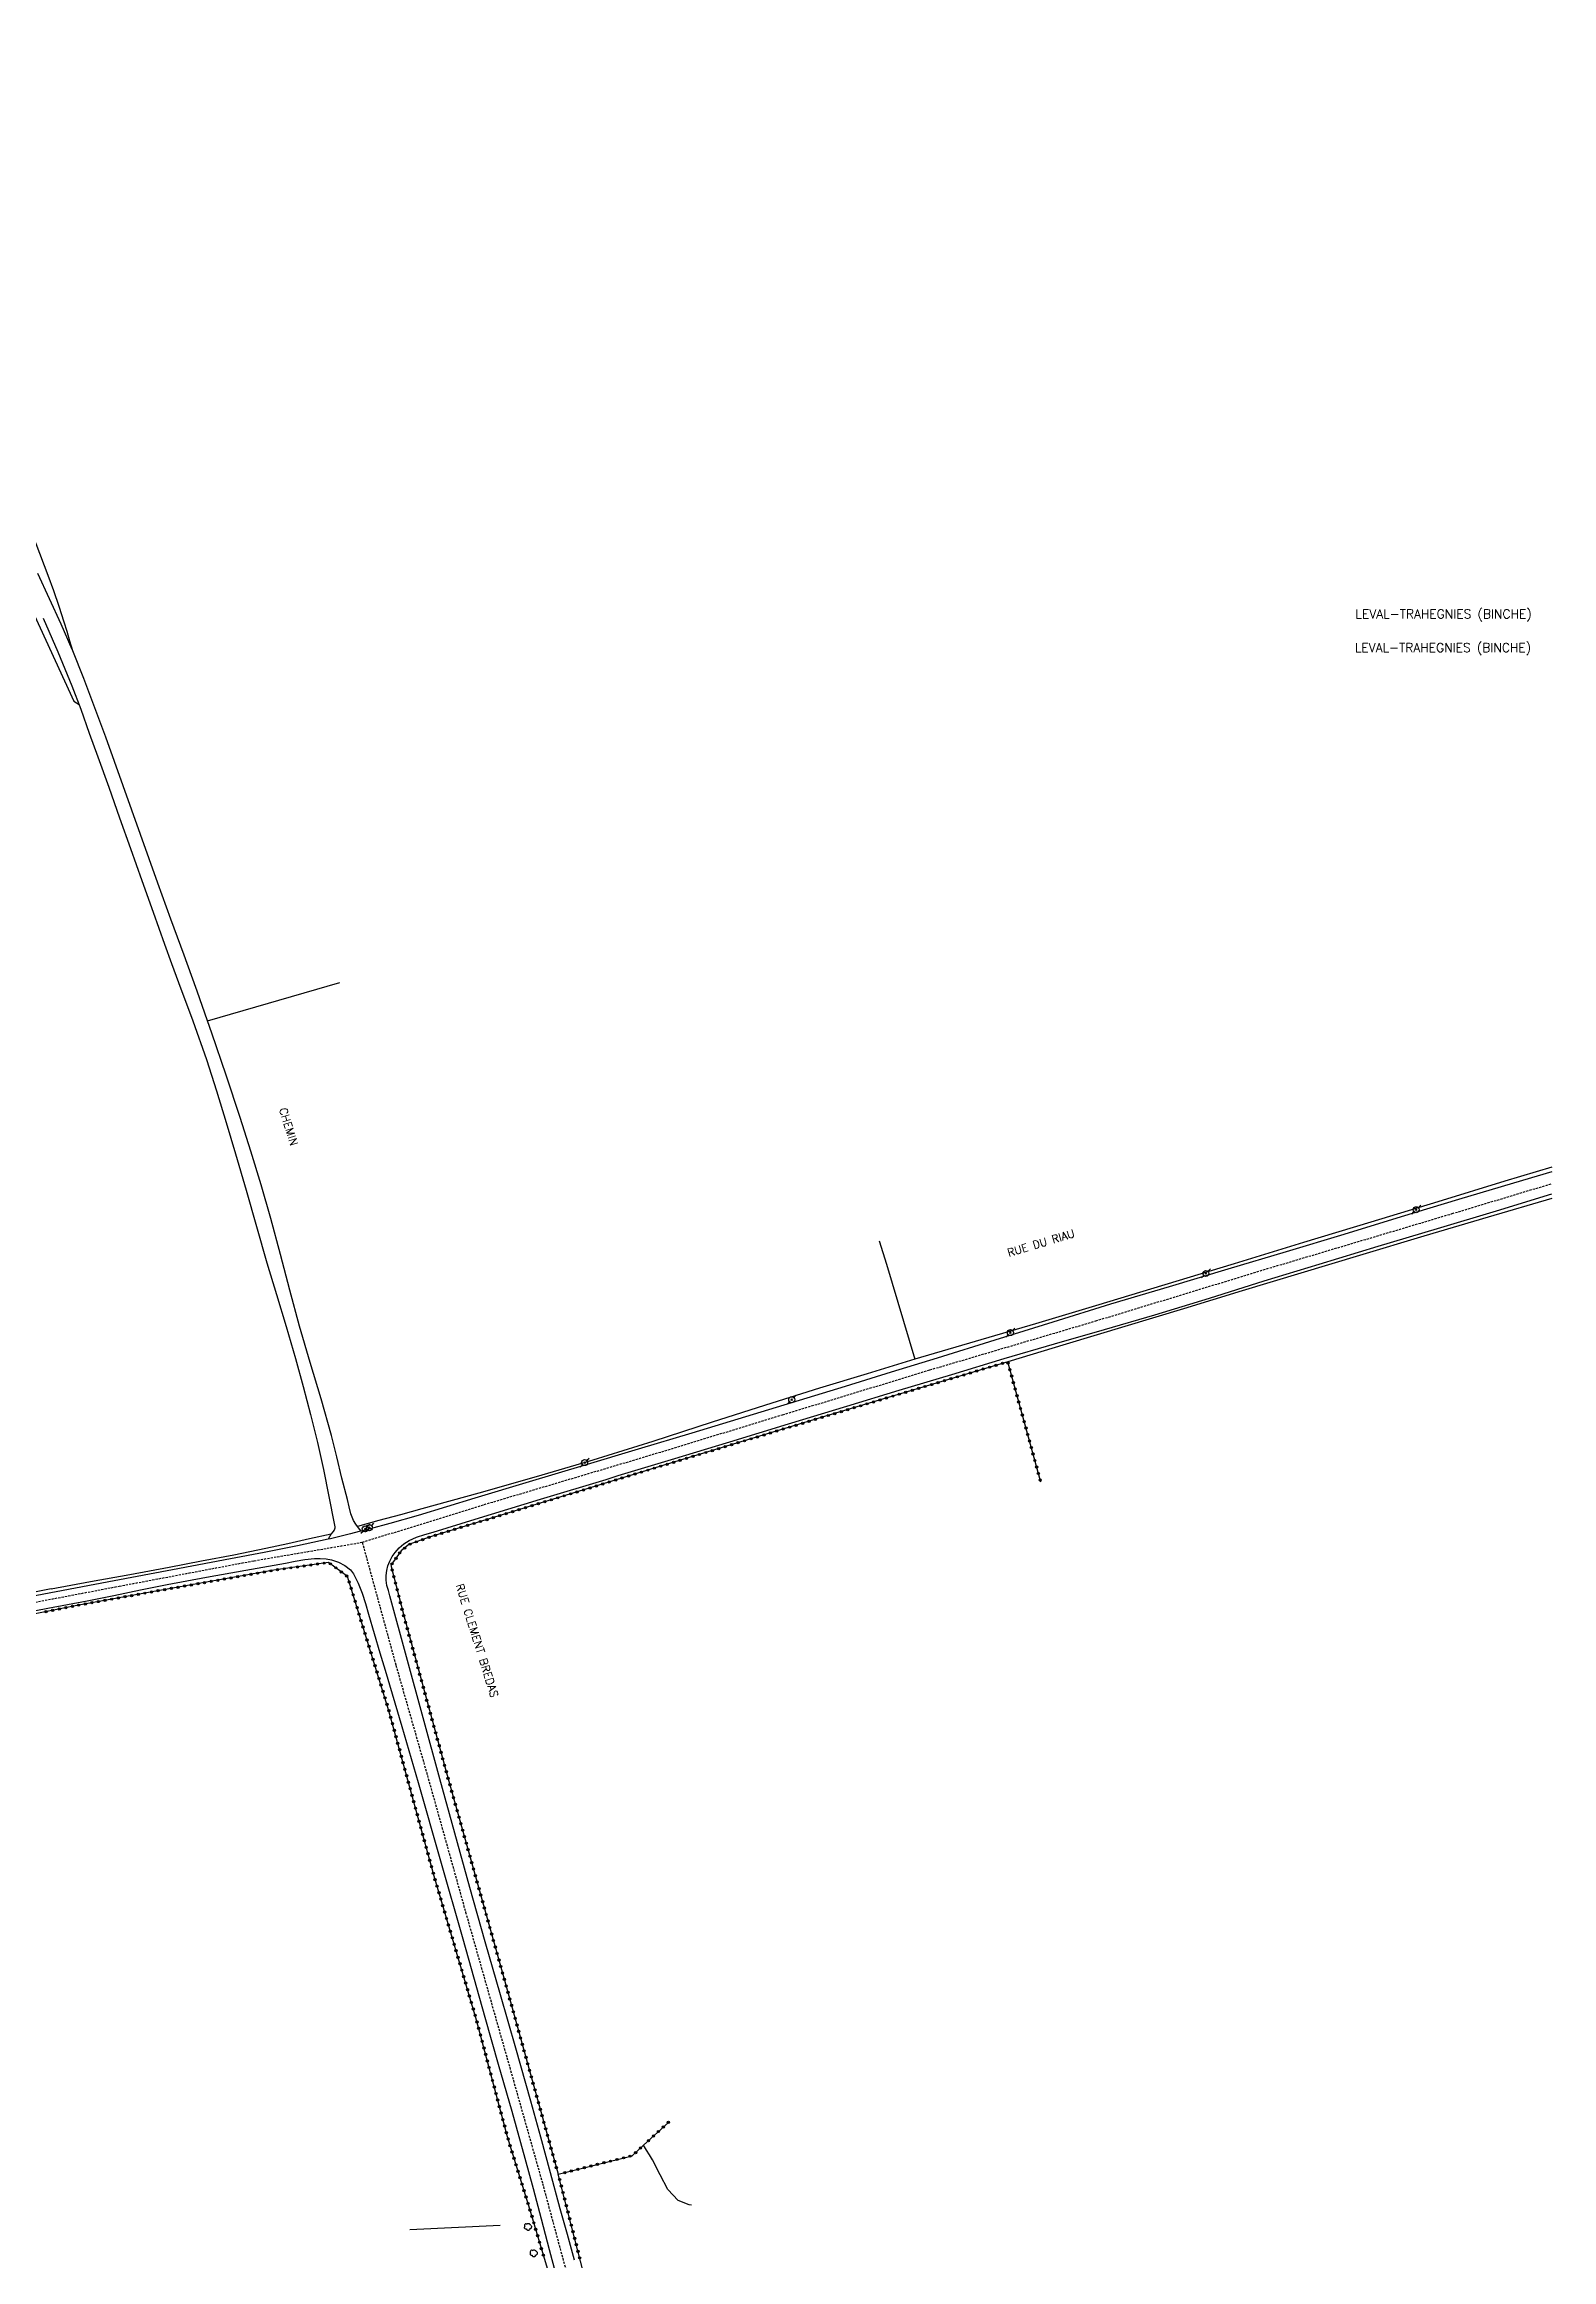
# Model space of a CAD drawing. Header units: millimetres. Extents: x 138000 to 139001, y 123000 to 124000.
# Drawn here: x 138664.3 to 139000, y 123387.4 to 123880.6 of the extents above; entities that cross this region are included whole.
import ezdxf
from ezdxf.enums import TextEntityAlignment as Align

# ---------------------------------------------------------------- set-up
doc = ezdxf.new("R2010")
doc.units = ezdxf.units.MM
doc.linetypes.add('DASHED', pattern=[0.75, 0.5, -0.25])
doc.layers.get('0').update_dxf_attribs({"linetype": 'CONTINUOUS'})
for name, color, linetype in [('W0001', 6, 'DASHED'), ('W0008', 7, 'CONTINUOUS'), ('W0071', 7, 'CONTINUOUS'), ('W0211', 2, 'CONTINUOUS'), ('W0214', 2, 'CONTINUOUS'), ('W0300', 7, 'CONTINUOUS'), ('W0323', 7, 'CONTINUOUS'), ('W0330', 7, 'CONTINUOUS'), ('W0473', 7, 'CONTINUOUS'), ('W0980', 7, 'CONTINUOUS'), ('W0989', 7, 'CONTINUOUS')]:
    doc.layers.add(name, color=color, linetype=linetype)
doc.styles.get("Standard").update_dxf_attribs({"font": 'romans.shx', "width": 0.85})

# ---------------------------------------------------------------- blocks, each defined once
blk = doc.blocks.new('T300')
for p, q in [((-0.8, 0.51), (-0.86, 0.34)), ((-0.86, 0.34), (-0.86, 0.17)), ((-0.86, 0.17), (-0.74, 0.06)), ((-0.69, 0.63), (-0.8, 0.51)), ((-0.8, -0.06), (-0.74, 0.06)), ((-0.74, 0.06), (-0.69, 0.11)), ((-0.57, 0.69), (-0.69, 0.63)), ((-0.46, 0.69), (-0.57, 0.69)), ((-0.29, 0.63), (-0.46, 0.69)), ((-0.29, 0.63), (-0.17, 0.74)), ((-0.23, 0.57), (-0.29, 0.63)), ((-0.17, 0.74), (-0.06, 0.8)), ((-0.06, 0.8), (0.06, 0.8)), ((0.06, 0.8), (0.23, 0.74)), ((0.23, 0.74), (0.34, 0.63)), ((0.34, 0.63), (0.4, 0.51)), ((0.46, 0.46), (0.34, 0.46)), ((0.4, 0.51), (0.4, 0.46)), ((0.57, 0.4), (0.46, 0.46)), ((0.57, 0.4), (0.69, 0.29)), ((0.69, 0.29), (0.74, 0.17)), ((0.74, 0.06), (0.69, -0.17)), ((0.74, 0.17), (0.74, 0.06)), ((-0.8, -0.17), (-0.8, -0.06)), ((-0.8, -0.23), (-0.8, -0.17)), ((-0.74, -0.34), (-0.8, -0.23)), ((-0.69, -0.4), (-0.74, -0.34)), ((-0.51, -0.46), (-0.69, -0.4)), ((-0.4, -0.46), (-0.51, -0.46)), ((-0.4, -0.46), (-0.34, -0.46)), ((-0.34, -0.46), (-0.34, -0.4)), ((-0.34, -0.51), (-0.34, -0.46)), ((-0.29, -0.63), (-0.34, -0.51)), ((-0.17, -0.74), (-0.29, -0.63)), ((-0.06, -0.8), (-0.17, -0.74)), ((0.06, -0.8), (-0.06, -0.8)), ((0.17, -0.74), (0.06, -0.8)), ((0.23, -0.69), (0.17, -0.74)), ((0.29, -0.46), (0.23, -0.46)), ((0.29, -0.63), (0.23, -0.69)), ((0.46, -0.4), (0.29, -0.46)), ((0.34, -0.51), (0.29, -0.63)), ((0.34, -0.51), (0.34, -0.46)), ((0.57, -0.34), (0.46, -0.4)), ((0.63, -0.29), (0.57, -0.34)), ((0.69, -0.17), (0.63, -0.29))]:
    blk.add_line(p, q)
blk = doc.blocks.new('T473')
for p, q in [((-0.166667, 0.166667), (0.166667, -0.166667)), ((-0.166667, -0.166667), (0.166667, 0.166667)), ((0.500001, 0.500001), (1.000002, 1.000002)), ((-1.000002, -1.000002), (-0.500001, -0.500001))]:
    blk.add_line(p, q)
blk.add_ellipse((0, 0), major_axis=(0.471405, 0.471405), ratio=1, start_param=5.4977871438, end_param=11.780972451)
blk = doc.blocks.new('t323o')
at = {"color": 0, "linetype": 'Continuous'}
for radius in [0.25, 0.15]:
    blk.add_circle((0, 0), radius, dxfattribs=at)

msp = doc.modelspace()

# ---------------------------------------------------------------- linework, layer by layer
at = {"layer": 'W0001'}
for points in [[(138735.09, 123547.13), (138762.24, 123555.53), (138798.21, 123566.21), (138828.7, 123575.51), (138861.52, 123585.51), (138898.44, 123596.41), (138937.99, 123608.44), (138977.83, 123620.3), (139000, 123626.98)], [(138159.38, 123389.87), (138180.42, 123394.11), (138200.12, 123401.12), (138231.18, 123413.59), (138262.43, 123426.21), (138284.16, 123435.36), (138307.22, 123444.74), (138331.28, 123454.65), (138352.76, 123464.01), (138374.19, 123473.4), (138385.49, 123477.49), (138404.93, 123481.99), (138428.95, 123486.46), (138460.41, 123492), (138492.98, 123498.88), (138525.57, 123505.53), (138555.54, 123511.63), (138588.19, 123518.38), (138620.51, 123525.27), (138649.71, 123531.42), (138680.95, 123537.36), (138711, 123543.03), (138735.09, 123547.13)], [(138735.09, 123547.13), (138742.59, 123519.75), (138750.21, 123493.07), (138758.11, 123464.79), (138767.31, 123432.41), (138775.24, 123404.4), (138781.5, 123381.2), (138784.67, 123362.48), (138786.84, 123335.06), (138789.32, 123298.07), (138791.79, 123266.09), (138794.39, 123242.22), (138799.95, 123224.46), (138812.7, 123207.92), (138830.15, 123190.45)]]:
    msp.add_lwpolyline(points, dxfattribs=at)
at = {"layer": 'W0008'}
for points in [[(139000, 123629.6), (138993.5, 123627.67), (138979.27, 123623.43), (138966.47, 123619.56), (138953.69, 123615.68), (138940.89, 123611.82), (138927.84, 123607.92), (138914.79, 123604.03), (138901.74, 123600.11), (138888.87, 123596.15), (138876.01, 123592.14), (138863.14, 123588.15), (138852.89, 123584.98), (138842.64, 123581.82), (138832.39, 123578.67), (138820.45, 123575.04), (138808.51, 123571.44), (138796.57, 123567.84), (138784.43, 123564.2), (138772.3, 123560.57), (138760.16, 123556.95), (138753.85, 123555.04), (138747.55, 123553.12), (138741.22, 123551.3), (138736.84, 123550.12), (138734.88, 123549.62), (138734.43, 123549.51), (138732.45, 123548.99), (138728.04, 123547.92), (138727.52, 123547.81), (138720.65, 123546.32), (138713.22, 123544.88), (138705.78, 123543.47), (138692.82, 123540.97), (138679.86, 123538.53), (138666.89, 123536.09)], [(138760.23, 123552.31), (138774.81, 123556.73), (138789.38, 123561.14), (138792.1, 123561.97), (138803.96, 123565.56), (138816.97, 123569.51), (138829.99, 123573.47), (138843, 123577.42), (138854.69, 123580.97), (138866.38, 123584.52), (138878.08, 123588.03), (138889.25, 123591.28), (138900.42, 123594.49), (138911.58, 123597.76), (138923.8, 123601.5), (138935.99, 123605.31), (138948.19, 123609.08), (138961.35, 123613.05), (138974.53, 123616.97), (138987.7, 123620.92), (139000, 123624.67)], [(138782.39, 123387.31), (138780.78, 123393.03), (138779.16, 123398.75), (138777, 123406.73), (138774.83, 123414.71), (138772.63, 123422.68), (138769.27, 123434.52), (138765.85, 123446.35), (138762.46, 123458.18), (138759.08, 123470.27), (138755.72, 123482.37), (138752.38, 123494.48), (138748.65, 123508.05), (138744.94, 123521.63), (138741.23, 123535.21), (138740.9, 123536.37), (138740.56, 123537.54), (138740.39, 123538.71), (138740.4, 123539.77), (138740.55, 123540.83), (138740.8, 123541.86), (138741.21, 123542.92), (138741.75, 123543.94), (138742.39, 123544.88), (138743.31, 123545.88), (138744.38, 123546.77), (138745.52, 123547.53), (138747.2, 123548.3), (138749.03, 123548.84), (138750.85, 123549.37), (138753.97, 123550.38), (138757.1, 123551.35), (138760.23, 123552.31)], [(138673.84, 123534.09), (138679.77, 123535.3), (138685.7, 123536.51), (138691.63, 123537.7), (138700.4, 123539.34), (138709.19, 123540.92), (138717.98, 123542.51), (138720.13, 123542.91), (138722.29, 123543.31), (138724.45, 123543.51), (138725.74, 123543.52), (138727.03, 123543.46), (138728.27, 123543.25), (138729.78, 123542.73), (138731.22, 123541.98), (138732.44, 123541), (138733.11, 123540.1), (138733.67, 123539.08), (138734.18, 123538.04), (138735.09, 123535.8), (138735.79, 123533.47), (138736.49, 123531.14)], [(138656.31, 123530.79), (138665.08, 123532.44), (138673.84, 123534.09)], [(138666.89, 123536.09), (138659.47, 123534.67)], [(138736.49, 123531.14), (138739.03, 123522.55), (138740.19, 123518.64), (138743.89, 123506.15), (138747.55, 123493.64), (138752.54, 123476.24), (138757.46, 123458.82), (138762.38, 123441.39), (138765.37, 123430.95), (138768.37, 123420.51), (138771.29, 123410.05), (138773.12, 123403.27), (138774.92, 123396.48), (138776.69, 123389.69), (138778.11, 123384.42)]]:
    msp.add_lwpolyline(points, dxfattribs=at)
at = {"layer": 'W0071'}
for points in [[(138678.01, 123726.35), (138675.55, 123732.87), (138673.1, 123739.4), (138670.62, 123745.59), (138670.51, 123745.87), (138668.02, 123751.54), (138665.41, 123757.16), (138662.83, 123762.79)], [(138664, 123752.9), (138667.3, 123745.39), (138670.43, 123737.81), (138672.41, 123732.57), (138674.3, 123727.29), (138676.2, 123722.01)], [(138696.07, 123676), (138695.42, 123677.83), (138692.49, 123685.85), (138689.57, 123693.88), (138685.7, 123704.7), (138681.85, 123715.52), (138678.01, 123726.35)], [(138676.2, 123722.01), (138678.62, 123715.21), (138681.05, 123708.41), (138683.48, 123701.61), (138685.99, 123694.5), (138688.5, 123687.38), (138691.03, 123680.28), (138692.62, 123676)], [(138692.62, 123676), (138694.2, 123671.73), (138697.39, 123663.2), (138700.42, 123654.61), (138702.66, 123647.63), (138704.78, 123640.61), (138706.87, 123633.58), (138709.21, 123625.52), (138711.51, 123617.44), (138713.83, 123609.37), (138715.97, 123602.26), (138718.12, 123595.15), (138720.2, 123588.02), (138721.92, 123581.82), (138723.58, 123575.6), (138725.12, 123569.36), (138726.43, 123563.36), (138727.63, 123557.34), (138728.83, 123551.31), (138728.92, 123550.95), (138729.01, 123550.58), (138729.02, 123550.24), (138728.83, 123549.82), (138728.51, 123549.43), (138728.18, 123549.04), (138727.52, 123547.81)], [(138734.88, 123549.62), (138734.27, 123550.38), (138734.05, 123550.65), (138733.66, 123551.15), (138733.12, 123551.95), (138732.53, 123553.43), (138732.16, 123555.03), (138731.79, 123556.63), (138730.58, 123561.38), (138729.44, 123566.15), (138728.25, 123570.9), (138725.94, 123579.04), (138723.48, 123587.13), (138721.1, 123595.24), (138718.97, 123603.23), (138716.92, 123611.23), (138714.76, 123619.21), (138712.56, 123626.73), (138710.27, 123634.23), (138707.9, 123641.71), (138704.8, 123651.1), (138701.58, 123660.46), (138700.61, 123663.22), (138698.3, 123669.79), (138696.07, 123676)]]:
    msp.add_lwpolyline(points, dxfattribs=at)
at = {"layer": 'W0211'}
for points in [[(138670.62, 123745.59), (138670, 123747.73), (138669.37, 123749.87), (138668.72, 123752.01), (138667.59, 123755.48), (138666.4, 123758.93), (138665.17, 123762.37), (138662.48, 123769.42), (138659.62, 123776.41), (138656.73, 123783.39), (138653.33, 123791.64), (138649.9, 123799.88), (138646.43, 123808.11), (138642.64, 123817.02), (138638.82, 123825.91), (138635.01, 123834.8), (138631.35, 123843.26), (138627.69, 123851.71), (138624.15, 123860.22), (138621.48, 123867), (138618.9, 123873.81), (138616.31, 123880.62)], [(138648.24, 123785.43), (138648.27, 123785.33), (138657.1, 123764.33), (138670.83, 123734.4), (138672.01, 123733.62)]]:
    msp.add_lwpolyline(points, dxfattribs=at)
at = {"layer": 'W0214'}
msp.add_lwpolyline([(138808.45, 123399.56), (138807.87, 123399.65), (138805.46, 123400.58), (138803.15, 123403.01), (138801.45, 123406.33), (138799.77, 123409.65), (138799.09, 123410.74), (138798.41, 123411.83), (138797.74, 123412.92)], dxfattribs=at)
at = {"layer": 'W0300'}
msp.add_lwpolyline([(138745.67, 123394.17), (138765.77, 123395.09)], dxfattribs=at)
at = {"layer": 'W0323'}
for points in [[(138886.21, 123560.52), (138878.84, 123587.32), (138839.03, 123575.4), (138802.97, 123564.51), (138767.23, 123553.53), (138750, 123548.28), (138745.49, 123546.64), (138743.73, 123545.2), (138741.48, 123542.01), (138744.33, 123530.8), (138753.87, 123495.79), (138766.79, 123449.62), (138778.74, 123406.45)], [(138789.39, 123234.8), (138791.73, 123236.23), (138790.56, 123245.29), (138789.67, 123254.12), (138788.22, 123270.97), (138786.73, 123288.48), (138784.99, 123314.19), (138783.27, 123340.93), (138781.81, 123355.2), (138779.24, 123370.72), (138776.32, 123385.42), (138772.4, 123398.67), (138767.42, 123414.78), (138760.55, 123440.76), (138751.07, 123472.82), (138741.03, 123509.6), (138731.81, 123539.49), (138727.61, 123542.63), (138715.87, 123540.97), (138689.96, 123536.4), (138671.53, 123533.07)], [(138671.53, 123533.07), (138637.96, 123526.37), (138597.4, 123517.68), (138552.5, 123508.31), (138524.52, 123502.29), (138525.26, 123498.31), (138526.2, 123493.24), (138530.03, 123475.03)], [(138797.74, 123412.92), (138803.28, 123417.99)], [(138778.74, 123406.45), (138795.22, 123410.57), (138797.74, 123412.92)], [(138799.17, 123309.21), (138791.49, 123316.75), (138789.56, 123345.98), (138787.97, 123364.98), (138787.42, 123372.85), (138786.65, 123376.16), (138784.42, 123384.22), (138778.74, 123406.45)]]:
    msp.add_lwpolyline(points, dxfattribs=at)
at = {"layer": 'W0330'}
for points in [[(138700.61, 123663.22), (138730.09, 123671.78)], [(139000, 123630.67), (138989.59, 123627.5), (138974.64, 123622.96), (138959.69, 123618.41), (138944.75, 123613.86), (138929.3, 123609.14), (138913.86, 123604.42), (138898.4, 123599.74), (138885, 123595.77), (138871.58, 123591.83), (138858.17, 123587.89)], [(139000, 123623.64), (138985.86, 123619.48), (138971.52, 123615.26), (138957.19, 123611.01), (138944.11, 123607.06), (138931.05, 123603.08), (138917.98, 123599.11), (138904.93, 123595.17), (138891.89, 123591.25), (138878.84, 123587.32)], [(138850.25, 123614.28), (138851.83, 123609.02), (138858.17, 123587.89), (138847.55, 123584.65), (138836.94, 123581.41), (138826.33, 123578.14), (138813.05, 123573.89), (138799.78, 123569.59), (138786.48, 123565.43), (138773.8, 123561.7), (138761.08, 123558.09), (138748.34, 123554.55), (138743.58, 123553.25), (138738.82, 123551.95), (138734.05, 123550.65)], [(138665.82, 123536.79), (138674.58, 123538.39), (138683.34, 123539.98), (138692.1, 123541.61), (138699.28, 123542.98), (138706.47, 123544.37), (138713.63, 123545.83), (138718.49, 123546.88), (138723.33, 123547.96), (138728.18, 123549.04)], [(138665.82, 123536.79), (138655.39, 123534.66)]]:
    msp.add_lwpolyline(points, dxfattribs=at)

# ---------------------------------------------------------------- block references
at = {"layer": 'W0300'}
for p in [(138772.05, 123394.7), (138773.33, 123388.82)]:
    msp.add_blockref('T300', p, dxfattribs=at)
at = {"layer": 'W0323'}
for p, rotation in [((138877.69, 123586.98), 196.6679449547888), ((138878.92, 123587.03), 105.3829662351594), ((138861.89, 123582.25), 196.6679449547888), ((138863.32, 123582.68), 196.6679449547888), ((138864.76, 123583.11), 196.6679449547888), ((138866.2, 123583.54), 196.6679449547888), ((138867.63, 123583.97), 196.6679449547888), ((138869.07, 123584.4), 196.6679449547888), ((138870.51, 123584.83), 196.6679449547888), ((138871.94, 123585.26), 196.6679449547888), ((138873.38, 123585.69), 196.6679449547888), ((138874.82, 123586.12), 196.6679449547888), ((138876.26, 123586.55), 196.6679449547888), ((138879.32, 123585.58), 105.3829662351594), ((138879.71, 123584.14), 105.3829662351594), ((138880.11, 123582.69), 105.3829662351594), ((138844.64, 123577.08), 196.6679449547888), ((138846.08, 123577.51), 196.6679449547888), ((138847.52, 123577.95), 196.6679449547888), ((138848.95, 123578.38), 196.6679449547888), ((138850.39, 123578.81), 196.6679449547888), ((138851.83, 123579.24), 196.6679449547888), ((138853.26, 123579.67), 196.6679449547888), ((138854.7, 123580.1), 196.6679449547888), ((138856.14, 123580.53), 196.6679449547888), ((138857.58, 123580.96), 196.6679449547888), ((138859.01, 123581.39), 196.6679449547888), ((138860.45, 123581.82), 196.6679449547888), ((138880.51, 123581.24), 105.3829662351594), ((138880.91, 123579.8), 105.3829662351594), ((138881.31, 123578.35), 105.3829662351594), ((138828.84, 123572.33), 196.8181255542371), ((138830.28, 123572.76), 196.8181255542371), ((138831.72, 123573.19), 196.8181255542371), ((138833.15, 123573.63), 196.8181255542371), ((138834.59, 123574.06), 196.8181255542371), ((138836.02, 123574.5), 196.8181255542371), ((138837.46, 123574.93), 196.8181255542371), ((138838.89, 123575.36), 196.8181255542371), ((138840.33, 123575.79), 196.6679449547888), ((138841.77, 123576.22), 196.6679449547888), ((138843.21, 123576.65), 196.6679449547888), ((138881.7, 123576.91), 105.3829662351594), ((138882.1, 123575.46), 105.3829662351594), ((138882.5, 123574.01), 105.3829662351594), ((138882.9, 123572.57), 105.3829662351594), ((138811.61, 123567.12), 196.8181255542371), ((138813.05, 123567.55), 196.8181255542371), ((138814.49, 123567.99), 196.8181255542371), ((138815.92, 123568.42), 196.8181255542371), ((138817.36, 123568.85), 196.8181255542371), ((138818.79, 123569.29), 196.8181255542371), ((138820.23, 123569.72), 196.8181255542371), ((138821.66, 123570.16), 196.8181255542371), ((138823.1, 123570.59), 196.8181255542371), ((138824.54, 123571.02), 196.8181255542371), ((138825.97, 123571.46), 196.8181255542371), ((138827.41, 123571.89), 196.8181255542371), ((138883.3, 123571.12), 105.3829662351594), ((138883.69, 123569.67), 105.3829662351594), ((138884.09, 123568.23), 105.3829662351594), ((138795.83, 123562.31), 197.0701677026493), ((138797.26, 123562.75), 197.0701677026493), ((138798.7, 123563.19), 197.0701677026493), ((138800.13, 123563.63), 197.0701677026493), ((138801.56, 123564.07), 197.0701677026493), ((138803, 123564.51), 196.8181255542371), ((138804.43, 123564.95), 196.8181255542371), ((138805.87, 123565.38), 196.8181255542371), ((138807.31, 123565.82), 196.8181255542371), ((138808.74, 123566.25), 196.8181255542371), ((138810.18, 123566.68), 196.8181255542371), ((138884.49, 123566.78), 105.3829662351594), ((138884.89, 123565.34), 105.3829662351594), ((138885.29, 123563.89), 105.3829662351594), ((138885.68, 123562.44), 105.3829662351594), ((138780.06, 123557.47), 197.0701677026493), ((138781.49, 123557.91), 197.0701677026493), ((138782.92, 123558.35), 197.0701677026493), ((138784.36, 123558.79), 197.0701677026493), ((138785.79, 123559.23), 197.0701677026493), ((138787.23, 123559.67), 197.0701677026493), ((138788.66, 123560.11), 197.0701677026493), ((138790.09, 123560.55), 197.0701677026493), ((138791.53, 123560.99), 197.0701677026493), ((138792.96, 123561.43), 197.0701677026493), ((138794.4, 123561.87), 197.0701677026493), ((138886.08, 123561), 105.3829662351594), ((138764.28, 123552.63), 196.9582071342984), ((138765.72, 123553.07), 196.9582071342984), ((138767.15, 123553.51), 196.9582071342984), ((138768.58, 123553.95), 197.0701677026493), ((138770.02, 123554.39), 197.0701677026493), ((138771.45, 123554.83), 197.0701677026493), ((138772.89, 123555.27), 197.0701677026493), ((138774.32, 123555.71), 197.0701677026493), ((138775.75, 123556.15), 197.0701677026493), ((138777.19, 123556.59), 197.0701677026493), ((138778.62, 123557.03), 197.0701677026493), ((138748.52, 123547.74), 199.9667986191212), ((138749.93, 123548.25), 199.9667986191212), ((138751.37, 123548.69), 196.9582071342984), ((138752.8, 123549.13), 196.9582071342984), ((138754.24, 123549.57), 196.9582071342984), ((138755.67, 123550.01), 196.9582071342984), ((138757.11, 123550.44), 196.9582071342984), ((138758.54, 123550.88), 196.9582071342984), ((138759.98, 123551.32), 196.9582071342984), ((138761.41, 123551.76), 196.9582071342984), ((138762.85, 123552.19), 196.9582071342984), ((138726.61, 123542.49), 188.0583417088555), ((138742.58, 123543.56), 234.685792868203), ((138743.45, 123544.79), 234.685792868203), ((138744.51, 123545.83), 219.4334417576358), ((138745.7, 123546.72), 199.9667986191212), ((138747.11, 123547.23), 199.9667986191212), ((138697.01, 123537.64), 190.0064661090658), ((138698.49, 123537.9), 190.0064661090658), ((138699.96, 123538.16), 190.0064661090658), ((138701.44, 123538.42), 190.0064661090658), ((138702.92, 123538.68), 190.0064661090658), ((138704.4, 123538.94), 190.0064661090658), ((138705.87, 123539.2), 190.0064661090658), ((138707.35, 123539.47), 190.0064661090658), ((138708.83, 123539.73), 190.0064661090658), ((138710.31, 123539.99), 190.0064661090658), ((138711.78, 123540.25), 190.0064661090658), ((138713.26, 123540.51), 190.0064661090658), ((138714.74, 123540.77), 190.0064661090658), ((138716.22, 123541.02), 188.0583417088555), ((138717.7, 123541.23), 188.0583417088555), ((138719.19, 123541.44), 188.0583417088555), ((138720.67, 123541.65), 188.0583417088555), ((138722.16, 123541.86), 188.0583417088555), ((138723.64, 123542.07), 188.0583417088555), ((138725.13, 123542.28), 188.0583417088555), ((138728, 123542.33), 143.2546297044931), ((138729.21, 123541.44), 143.2546297044931), ((138730.41, 123540.54), 143.2546297044931), ((138731.61, 123539.64), 143.2546297044931), ((138732.18, 123538.3), 107.1500014814549), ((138741.71, 123542.34), 234.685792868203), ((138741.75, 123540.95), 284.2597113735014), ((138742.12, 123539.49), 284.2597113735014), ((138742.49, 123538.04), 284.2597113735014), ((138669.07, 123532.58), 191.2787479742131), ((138670.55, 123532.87), 191.2787479742131), ((138671.91, 123533.14), 190.2396969068649), ((138673.39, 123533.4), 190.2396969068649), ((138674.86, 123533.67), 190.2396969068649), ((138676.34, 123533.94), 190.2396969068649), ((138677.82, 123534.2), 190.2396969068649), ((138679.29, 123534.47), 190.2396969068649), ((138680.77, 123534.74), 190.2396969068649), ((138682.24, 123535), 190.2396969068649), ((138683.72, 123535.27), 190.2396969068649), ((138685.2, 123535.54), 190.2396969068649), ((138686.67, 123535.8), 190.2396969068649), ((138688.15, 123536.07), 190.2396969068649), ((138689.62, 123536.34), 190.2396969068649), ((138691.1, 123536.6), 190.0064661090658), ((138692.58, 123536.86), 190.0064661090658), ((138694.06, 123537.12), 190.0064661090658), ((138695.53, 123537.38), 190.0064661090658), ((138732.62, 123536.86), 107.1500014814549), ((138733.06, 123535.43), 107.1500014814549), ((138733.51, 123534), 107.1500014814549), ((138733.95, 123532.56), 107.1500014814549), ((138742.86, 123536.59), 284.2597113735014), ((138743.23, 123535.13), 284.2597113735014), ((138743.6, 123533.68), 284.2597113735014), ((138664.66, 123531.7), 191.2787479742131), ((138666.13, 123531.99), 191.2787479742131), ((138667.6, 123532.28), 191.2787479742131), ((138734.39, 123531.13), 107.1500014814549), ((138734.83, 123529.7), 107.1500014814549), ((138735.27, 123528.26), 107.1500014814549), ((138743.96, 123532.23), 284.2597113735014), ((138744.33, 123530.77), 285.2511025434646), ((138744.73, 123529.32), 285.2511025434646), ((138745.12, 123527.88), 285.2511025434646), ((138735.72, 123526.83), 107.1500014814549), ((138736.16, 123525.4), 107.1500014814549), ((138736.6, 123523.96), 107.1500014814549), ((138745.52, 123526.43), 285.2511025434646), ((138745.91, 123524.98), 285.2511025434646), ((138746.31, 123523.54), 285.2511025434646), ((138737.04, 123522.53), 107.1500014814549), ((138737.49, 123521.1), 107.1500014814549), ((138737.93, 123519.66), 107.1500014814549), ((138738.37, 123518.23), 107.1500014814549), ((138746.7, 123522.09), 285.2511025434646), ((138747.1, 123520.64), 285.2511025434646), ((138747.49, 123519.19), 285.2511025434646), ((138747.89, 123517.75), 285.2511025434646), ((138738.81, 123516.8), 107.1500014814549), ((138739.26, 123515.36), 107.1500014814549), ((138739.7, 123513.93), 107.1500014814549), ((138748.28, 123516.3), 285.2511025434646), ((138748.68, 123514.85), 285.2511025434646), ((138749.07, 123513.41), 285.2511025434646), ((138740.14, 123512.5), 107.1500014814549), ((138740.58, 123511.06), 107.1500014814549), ((138741.02, 123509.63), 107.1500014814549), ((138741.42, 123508.18), 105.2668494587316), ((138749.46, 123511.96), 285.2511025434646), ((138749.86, 123510.51), 285.2511025434646), ((138750.25, 123509.06), 285.2511025434646), ((138741.82, 123506.74), 105.2668494587316), ((138742.21, 123505.29), 105.2668494587316), ((138742.61, 123503.84), 105.2668494587316), ((138750.65, 123507.62), 285.2511025434646), ((138751.04, 123506.17), 285.2511025434646), ((138751.44, 123504.72), 285.2511025434646), ((138751.83, 123503.28), 285.2511025434646), ((138743, 123502.4), 105.2668494587316), ((138743.4, 123500.95), 105.2668494587316), ((138743.79, 123499.5), 105.2668494587316), ((138744.19, 123498.06), 105.2668494587316), ((138752.23, 123501.83), 285.2511025434646), ((138752.62, 123500.38), 285.2511025434646), ((138753.02, 123498.93), 285.2511025434646), ((138744.58, 123496.61), 105.2668494587316), ((138744.98, 123495.16), 105.2668494587316), ((138745.37, 123493.71), 105.2668494587316), ((138753.41, 123497.49), 285.2511025434646), ((138753.8, 123496.04), 285.2511025434646), ((138754.21, 123494.59), 285.6302326502509), ((138754.61, 123493.15), 285.6302326502509), ((138745.77, 123492.27), 105.2668494587316), ((138746.16, 123490.82), 105.2668494587316), ((138746.56, 123489.37), 105.2668494587316), ((138755.02, 123491.71), 285.6302326502509), ((138755.42, 123490.26), 285.6302326502509), ((138755.82, 123488.82), 285.6302326502509), ((138746.95, 123487.93), 105.2668494587316), ((138747.35, 123486.48), 105.2668494587316), ((138747.74, 123485.03), 105.2668494587316), ((138748.14, 123483.58), 105.2668494587316), ((138756.23, 123487.37), 285.6302326502509), ((138756.63, 123485.93), 285.6302326502509), ((138757.04, 123484.48), 285.6302326502509), ((138748.53, 123482.14), 105.2668494587316), ((138748.93, 123480.69), 105.2668494587316), ((138749.32, 123479.24), 105.2668494587316), ((138757.44, 123483.04), 285.6302326502509), ((138757.84, 123481.59), 285.6302326502509), ((138758.25, 123480.15), 285.6302326502509), ((138758.65, 123478.7), 285.6302326502509), ((138749.72, 123477.8), 105.2668494587316), ((138750.11, 123476.35), 105.2668494587316), ((138750.51, 123474.9), 105.2668494587316), ((138750.9, 123473.46), 105.2668494587316), ((138759.06, 123477.26), 285.6302326502509), ((138759.46, 123475.82), 285.6302326502509), ((138759.86, 123474.37), 285.6302326502509), ((138751.31, 123472.01), 106.4612101948564), ((138751.74, 123470.57), 106.4612101948564), ((138752.16, 123469.14), 106.4612101948564), ((138760.27, 123472.93), 285.6302326502509), ((138760.67, 123471.48), 285.6302326502509), ((138761.08, 123470.04), 285.6302326502509), ((138761.48, 123468.59), 285.6302326502509), ((138752.59, 123467.7), 106.4612101948564), ((138753.01, 123466.26), 106.4612101948564), ((138753.44, 123464.82), 106.4612101948564), ((138761.89, 123467.15), 285.6302326502509), ((138762.29, 123465.7), 285.6302326502509), ((138762.69, 123464.26), 285.6302326502509), ((138753.86, 123463.38), 106.4612101948564), ((138754.29, 123461.94), 106.4612101948564), ((138754.71, 123460.5), 106.4612101948564), ((138755.14, 123459.07), 106.4612101948564), ((138763.1, 123462.81), 285.6302326502509), ((138763.5, 123461.37), 285.6302326502509), ((138763.91, 123459.93), 285.6302326502509), ((138755.56, 123457.63), 106.4612101948564), ((138755.99, 123456.19), 106.4612101948564), ((138756.41, 123454.75), 106.4612101948564), ((138764.31, 123458.48), 285.6302326502509), ((138764.71, 123457.04), 285.6302326502509), ((138765.12, 123455.59), 285.6302326502509), ((138765.52, 123454.15), 285.6302326502509), ((138756.84, 123453.31), 106.4612101948564), ((138757.26, 123451.87), 106.4612101948564), ((138757.69, 123450.44), 106.4612101948564), ((138758.11, 123449), 106.4612101948564), ((138765.93, 123452.7), 285.6302326502509), ((138766.33, 123451.26), 285.6302326502509), ((138766.74, 123449.81), 285.6302326502509), ((138758.54, 123447.56), 106.4612101948564), ((138758.96, 123446.12), 106.4612101948564), ((138759.39, 123444.68), 106.4612101948564), ((138767.14, 123448.37), 285.4713942006068), ((138767.54, 123446.92), 285.4713942006068), ((138767.94, 123445.48), 285.4713942006068), ((138768.34, 123444.03), 285.4713942006068), ((138759.81, 123443.24), 106.4612101948564), ((138760.24, 123441.8), 106.4612101948564), ((138760.65, 123440.36), 104.8127828797116), ((138761.04, 123438.91), 104.8127828797116), ((138768.74, 123442.59), 285.4713942006068), ((138769.14, 123441.14), 285.4713942006068), ((138769.54, 123439.69), 285.4713942006068), ((138761.42, 123437.46), 104.8127828797116), ((138761.8, 123436.01), 104.8127828797116), ((138762.19, 123434.56), 104.8127828797116), ((138769.94, 123438.25), 285.4713942006068), ((138770.34, 123436.8), 285.4713942006068), ((138770.74, 123435.36), 285.4713942006068), ((138771.14, 123433.91), 285.4713942006068), ((138762.57, 123433.11), 104.8127828797116), ((138762.95, 123431.66), 104.8127828797116), ((138763.34, 123430.21), 104.8127828797116), ((138771.54, 123432.47), 285.4713942006068), ((138771.94, 123431.02), 285.4713942006068), ((138772.34, 123429.58), 285.4713942006068), ((138763.72, 123428.76), 104.8127828797116), ((138764.1, 123427.31), 104.8127828797116), ((138764.49, 123425.86), 104.8127828797116), ((138764.87, 123424.41), 104.8127828797116), ((138772.74, 123428.13), 285.4713942006068), ((138773.14, 123426.68), 285.4713942006068), ((138773.54, 123425.24), 285.4713942006068), ((138765.25, 123422.96), 104.8127828797116), ((138765.64, 123421.51), 104.8127828797116), ((138766.02, 123420.06), 104.8127828797116), ((138773.94, 123423.79), 285.4713942006068), ((138774.34, 123422.35), 285.4713942006068), ((138774.74, 123420.9), 285.4713942006068), ((138775.14, 123419.46), 285.4713942006068), ((138766.4, 123418.61), 104.8127828797116), ((138766.79, 123417.16), 104.8127828797116), ((138767.17, 123415.71), 104.8127828797116), ((138767.58, 123414.27), 107.1794461580709), ((138775.54, 123418.01), 285.4713942006068), ((138775.94, 123416.56), 285.4713942006068), ((138776.34, 123415.12), 285.4713942006068), ((138799.95, 123414.94), 42.46113431257952), ((138801.06, 123415.95), 42.46113431257952), ((138802.16, 123416.97), 42.46113431257952), ((138803.27, 123417.98), 42.46113431257952), ((138768.02, 123412.83), 107.1794461580709), ((138768.46, 123411.4), 107.1794461580709), ((138768.9, 123409.97), 107.1794461580709), ((138776.74, 123413.67), 285.4713942006068), ((138777.14, 123412.23), 285.4713942006068), ((138777.54, 123410.78), 285.4713942006068), ((138777.94, 123409.34), 285.4713942006068), ((138790.38, 123409.36), 14.06814079238913), ((138791.84, 123409.73), 14.06814079238913), ((138793.29, 123410.09), 14.06814079238913), ((138794.75, 123410.46), 14.06814079238913), ((138795.96, 123411.26), 42.92514434337651), ((138797.06, 123412.28), 42.92514434337651), ((138798.84, 123413.93), 42.46113431257952), ((138769.35, 123408.53), 107.1794461580709), ((138769.79, 123407.1), 107.1794461580709), ((138770.23, 123405.67), 107.1794461580709), ((138778.34, 123407.89), 285.4713942006068), ((138779.04, 123405.27), 104.3379632299101), ((138780.2, 123406.81), 14.06814079238913), ((138781.65, 123407.17), 14.06814079238913), ((138783.11, 123407.54), 14.06814079238913), ((138784.56, 123407.9), 14.06814079238913), ((138786.02, 123408.27), 14.06814079238913), ((138787.47, 123408.63), 14.06814079238913), ((138788.93, 123409), 14.06814079238913), ((138770.68, 123404.23), 107.1794461580709), ((138771.12, 123402.8), 107.1794461580709), ((138771.56, 123401.37), 107.1794461580709), ((138772.01, 123399.93), 107.1794461580709), ((138779.41, 123403.82), 104.3379632299101), ((138779.78, 123402.37), 104.3379632299101), ((138780.15, 123400.91), 104.3379632299101), ((138780.53, 123399.46), 104.3379632299101), ((138772.45, 123398.5), 106.4796253880378), ((138772.87, 123397.06), 106.4796253880378), ((138773.3, 123395.62), 106.4796253880378), ((138780.9, 123398.01), 104.3379632299101), ((138781.27, 123396.55), 104.3379632299101), ((138781.64, 123395.1), 104.3379632299101), ((138773.72, 123394.19), 106.4796253880378), ((138774.15, 123392.75), 106.4796253880378), ((138774.57, 123391.31), 106.4796253880378), ((138775, 123389.87), 106.4796253880378), ((138782.01, 123393.65), 104.3379632299101), ((138782.38, 123392.19), 104.3379632299101), ((138782.75, 123390.74), 104.3379632299101), ((138775.43, 123388.43), 106.4796253880378), ((138783.13, 123389.29), 104.3379632299101), ((138783.5, 123387.84), 104.3379632299101)]:
    msp.add_blockref('t323o', p, dxfattribs=dict(at, rotation=rotation))
at = {"layer": 'W0473'}
for p in [(138969.82, 123621.18), (138922.98, 123606.98), (138879.43, 123593.81), (138830.74, 123578.88), (138784.62, 123564.88), (138735.76, 123550.13), (138736.69, 123550.37)]:
    msp.add_blockref('T473', p, dxfattribs=at)

# ---------------------------------------------------------------- texts
at = {"layer": 'W0980'}
for p in [(138975.92, 123753.67), (138975.79, 123746.17)]:
    msp.add_text('LEVAL-TRAHEGNIES (BINCHE)', height=2, dxfattribs=at).set_placement(p, align=Align.MIDDLE)
at = {"layer": 'W0989'}
for s, rotation, p in [('CHEMIN', 287.371, (138716.56, 123643.54)), ('RUE DU RIAU', 16.8075, (138879.11, 123610.68)), ('RUE CLEMENT BREDAS', 287.371, (138755.91, 123537.6))]:
    msp.add_text(s, height=1.75, rotation=rotation, dxfattribs=at).set_placement(p)

doc.saveas('drawing.dxf')
